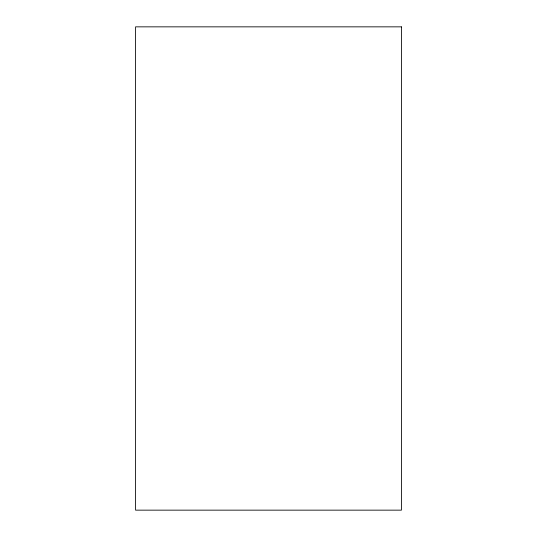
<?xml version="1.0" encoding="UTF-8"?>
<svg xmlns="http://www.w3.org/2000/svg" width="537" height="537" viewBox="0 0 537 537"><rect width="100%" height="100%" fill="white"/><g stroke="black" fill="none" stroke-linecap="round" stroke-linejoin="round"><path stroke-width="0.81" d="M401.408 26.85L135.593 26.85L135.593 510.15L401.408 510.15L401.408 26.85"/></g></svg>
